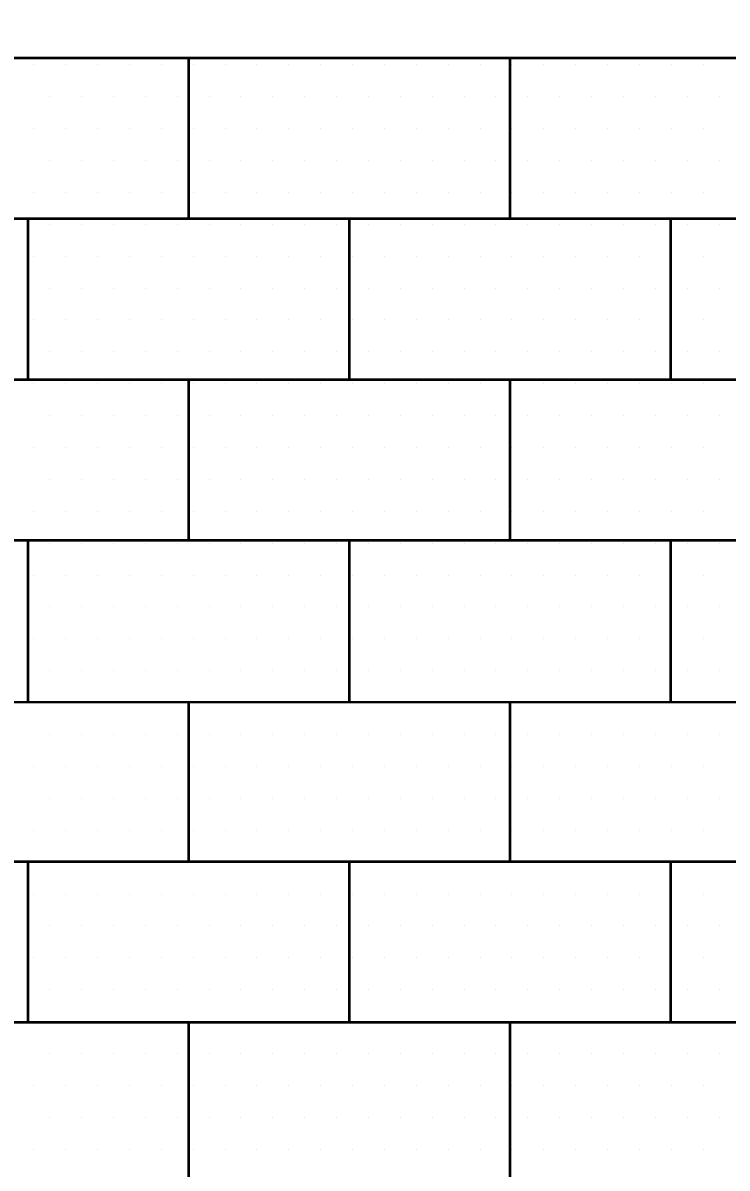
# Model space of a CAD drawing. Header units: metres. Extents: x 60.2 to 105.7, y 8.7 to 63.7.
# Drawn here: x 75.875 to 76.752, y 60.726 to 62.151 of the extents above; entities that cross this region are included whole.
import ezdxf

# ---------------------------------------------------------------- set-up
doc = ezdxf.new("R2010")
doc.units = ezdxf.units.M
doc.header["$LTSCALE"] = 5
doc.header["$MEASUREMENT"] = 0
doc.layers.get('0').update_dxf_attribs({"color": 30})
doc.layers.get('DEFPOINTS').update_dxf_attribs({"color": 210})
for name, color, linetype, lineweight in [('A-ANNO-DIMS', 3, 'Continuous', 9), ('A-ELEV-MBE1', 7, 'Continuous', 35), ('A-ELEV-PATT', 8, 'Continuous', 18), ('A-WALL-FULL-EXTR', 7, 'Continuous', 35)]:
    doc.layers.add(name, color=color, linetype=linetype, lineweight=lineweight)
doc.styles.add('E-ROMANS', font='romans.shx', dxfattribs={"width": 0.8})
doc.dimstyles.new('E-0100_ARW_18', dxfattribs={"dimscale": 0.001, "dimtxt": 180, "dimasz": 180, "dimexe": 90, "dimexo": 60, "dimgap": 90, "dimtad": 0, "dimzin": 0, "dimdsep": 46, "dimtxsty": 'E-ROMANS', "dimblk": 'OPEN90', "dimcen": 90, "dimclrd": 256, "dimclre": 256, "dimclrt": 256, "dimadec": 0, "dimazin": 0, "dimtfac": 1, "dimtmove": 1, "dimatfit": 3, "dimldrblk": 'OPEN90', "dimfxl": 1, "dimtfill": 1, "dimtolj": 1, "dimtzin": 0, "dimarcsym": 0})

# ---------------------------------------------------------------- blocks, each defined once
blk = doc.blocks.new('_Oblique')
at = {"color": 0, "linetype": 'ByBlock', "lineweight": -2}
blk.add_line((-0.5, -0.5), (0.5, 0.5), dxfattribs=at)
blk = doc.blocks.new('*D100')
at = {"layer": 'A-ANNO-DIMS', "lineweight": -2, "transparency": 16777216}
for p, q in [((75.0153, 62.1466), (75.0153, 63.084)), ((78.4811, 62.1466), (78.4811, 63.084))]:
    blk.add_line(p, q, dxfattribs=at)
at = {"layer": 'A-ANNO-DIMS', "transparency": 16777216}
for p, q in [((75.0153, 63.024), (76.5419, 63.024)), ((78.4811, 63.024), (76.9545, 63.024))]:
    blk.add_line(p, q, dxfattribs=at)
at = {"layer": 'DEFPOINTS', "color": 0, "transparency": 16777216}
for p in [(78.4811, 63.024), (75.0153, 62.1066), (78.4811, 62.1066)]:
    blk.add_point(p, dxfattribs=at)
at = {"layer": 'A-ANNO-DIMS', "transparency": 16777216, "xscale": 0.12, "yscale": 0.12, "zscale": 0.12, "rotation": 180}
blk.add_blockref('_Oblique', (75.0153, 63.024), dxfattribs=at)
at = {"layer": 'A-ANNO-DIMS', "transparency": 16777216, "xscale": 0.12, "yscale": 0.12, "zscale": 0.12}
blk.add_blockref('_Oblique', (78.4811, 63.024), dxfattribs=at)
at = {"layer": 'A-ANNO-DIMS', "transparency": 16777216, "insert": (76.7482, 63.024), "char_height": 0.12, "attachment_point": 5, "style": 'E-ROMANS', "bg_fill": 3, "box_fill_scale": 1.25, "bg_fill_color": 256, "bg_fill_true_color": 13158600, "bg_fill_transparency": 0}
blk.add_mtext('\\A1;3.47', dxfattribs=at)
blk = doc.blocks.new('_Open90')
at = {"color": 0, "linetype": 'ByBlock', "lineweight": -2}
for p, q in [((-0.5, 0.5), (0, 0)), ((0, 0), (-1, 0)), ((0, 0), (-0.5, -0.5))]:
    blk.add_line(p, q, dxfattribs=at)

msp = doc.modelspace()

# ---------------------------------------------------------------- linework, layer by layer
at = {"layer": 'A-ELEV-MBE1'}
for p, q in [((82.6811, 62.1066), (75.0153, 62.1066)), ((76.0811, 62.1066), (76.0811, 61.9066)), ((76.4811, 62.1066), (76.4811, 61.9066)), ((77.8811, 61.9066), (75.0141, 61.9066)), ((75.8811, 61.9066), (75.8811, 61.7066)), ((76.2811, 61.9066), (76.2811, 61.7066)), ((76.6811, 61.9066), (76.6811, 61.7066)), ((77.8811, 61.7066), (75.0141, 61.7066)), ((76.0811, 61.7066), (76.0811, 61.5066)), ((76.4811, 61.7066), (76.4811, 61.5066)), ((77.8811, 61.5066), (75.0141, 61.5066)), ((75.8811, 61.5066), (75.8811, 61.3066)), ((76.2811, 61.5066), (76.2811, 61.3066)), ((76.6811, 61.5066), (76.6811, 61.3066)), ((76.0811, 61.3066), (76.0811, 61.1066)), ((76.4811, 61.3066), (76.4811, 61.1066)), ((77.8811, 61.1066), (75.0141, 61.1066)), ((75.8811, 61.1066), (75.8811, 60.9066)), ((76.2811, 61.1066), (76.2811, 60.9066)), ((76.6811, 61.1066), (76.6811, 60.9066)), ((77.8811, 60.9066), (75.0153, 60.9066)), ((76.0811, 60.9066), (76.0811, 60.7066)), ((76.4811, 60.9066), (76.4811, 60.7066))]:
    msp.add_line(p, q, dxfattribs=at)
at = {"layer": 'A-ELEV-PATT', "linetype": 'Continuous'}
for p, q in [((75.8885, 62.0985), (75.8885, 62.0985)), ((75.9282, 62.0985), (75.9282, 62.0985)), ((75.9678, 62.0985), (75.9678, 62.0985)), ((76.0075, 62.0985), (76.0075, 62.0985)), ((76.0472, 62.0985), (76.0472, 62.0985)), ((76.0869, 62.0985), (76.0869, 62.0985)), ((76.1266, 62.0985), (76.1266, 62.0985)), ((76.1663, 62.0985), (76.1663, 62.0985)), ((76.206, 62.0985), (76.206, 62.0985)), ((76.2457, 62.0985), (76.2457, 62.0985)), ((76.2853, 62.0985), (76.2853, 62.0985)), ((76.325, 62.0985), (76.325, 62.0985)), ((76.3647, 62.0985), (76.3647, 62.0985)), ((76.4044, 62.0985), (76.4044, 62.0985)), ((76.4441, 62.0985), (76.4441, 62.0985)), ((76.4838, 62.0985), (76.4838, 62.0985)), ((76.5235, 62.0985), (76.5235, 62.0985)), ((76.5632, 62.0985), (76.5632, 62.0985)), ((76.6028, 62.0985), (76.6028, 62.0985)), ((76.6425, 62.0985), (76.6425, 62.0985)), ((76.6822, 62.0985), (76.6822, 62.0985)), ((76.7219, 62.0985), (76.7219, 62.0985)), ((75.9083, 62.0588), (75.9083, 62.0588)), ((75.948, 62.0588), (75.948, 62.0588)), ((75.9877, 62.0588), (75.9877, 62.0588)), ((76.0274, 62.0588), (76.0274, 62.0588)), ((76.0671, 62.0588), (76.0671, 62.0588)), ((76.1068, 62.0588), (76.1068, 62.0588)), ((76.1464, 62.0588), (76.1464, 62.0588)), ((76.1861, 62.0588), (76.1861, 62.0588)), ((76.2258, 62.0588), (76.2258, 62.0588)), ((76.2655, 62.0588), (76.2655, 62.0588)), ((76.3052, 62.0588), (76.3052, 62.0588)), ((76.3449, 62.0588), (76.3449, 62.0588)), ((76.3846, 62.0588), (76.3846, 62.0588)), ((76.4243, 62.0588), (76.4243, 62.0588)), ((76.4639, 62.0588), (76.4639, 62.0588)), ((76.5036, 62.0588), (76.5036, 62.0588)), ((76.5433, 62.0588), (76.5433, 62.0588)), ((76.583, 62.0588), (76.583, 62.0588)), ((76.6227, 62.0588), (76.6227, 62.0588)), ((76.6624, 62.0588), (76.6624, 62.0588)), ((76.7021, 62.0588), (76.7021, 62.0588)), ((76.7418, 62.0588), (76.7418, 62.0588)), ((75.8885, 62.0191), (75.8885, 62.0191)), ((75.9282, 62.0191), (75.9282, 62.0191)), ((75.9678, 62.0191), (75.9678, 62.0191)), ((76.0075, 62.0191), (76.0075, 62.0191)), ((76.0472, 62.0191), (76.0472, 62.0191)), ((76.0869, 62.0191), (76.0869, 62.0191)), ((76.1266, 62.0191), (76.1266, 62.0191)), ((76.1663, 62.0191), (76.1663, 62.0191)), ((76.206, 62.0191), (76.206, 62.0191)), ((76.2457, 62.0191), (76.2457, 62.0191)), ((76.2853, 62.0191), (76.2853, 62.0191)), ((76.325, 62.0191), (76.325, 62.0191)), ((76.3647, 62.0191), (76.3647, 62.0191)), ((76.4044, 62.0191), (76.4044, 62.0191)), ((76.4441, 62.0191), (76.4441, 62.0191)), ((76.4838, 62.0191), (76.4838, 62.0191)), ((76.5235, 62.0191), (76.5235, 62.0191)), ((76.5632, 62.0191), (76.5632, 62.0191)), ((76.6028, 62.0191), (76.6028, 62.0191)), ((76.6425, 62.0191), (76.6425, 62.0191)), ((76.6822, 62.0191), (76.6822, 62.0191)), ((76.7219, 62.0191), (76.7219, 62.0191)), ((75.9083, 61.9794), (75.9083, 61.9794)), ((75.948, 61.9794), (75.948, 61.9794)), ((75.9877, 61.9794), (75.9877, 61.9794)), ((76.0274, 61.9794), (76.0274, 61.9794)), ((76.0671, 61.9794), (76.0671, 61.9794)), ((76.1068, 61.9794), (76.1068, 61.9794)), ((76.1464, 61.9794), (76.1464, 61.9794)), ((76.1861, 61.9794), (76.1861, 61.9794)), ((76.2258, 61.9794), (76.2258, 61.9794)), ((76.2655, 61.9794), (76.2655, 61.9794)), ((76.3052, 61.9794), (76.3052, 61.9794)), ((76.3449, 61.9794), (76.3449, 61.9794)), ((76.3846, 61.9794), (76.3846, 61.9794)), ((76.4243, 61.9794), (76.4243, 61.9794)), ((76.4639, 61.9794), (76.4639, 61.9794)), ((76.5036, 61.9794), (76.5036, 61.9794)), ((76.5433, 61.9794), (76.5433, 61.9794)), ((76.583, 61.9794), (76.583, 61.9794)), ((76.6227, 61.9794), (76.6227, 61.9794)), ((76.6624, 61.9794), (76.6624, 61.9794)), ((76.7021, 61.9794), (76.7021, 61.9794)), ((76.7418, 61.9794), (76.7418, 61.9794)), ((75.8885, 61.9397), (75.8885, 61.9397)), ((75.9282, 61.9397), (75.9282, 61.9397)), ((75.9678, 61.9397), (75.9678, 61.9397)), ((76.0075, 61.9397), (76.0075, 61.9397)), ((76.0472, 61.9397), (76.0472, 61.9397)), ((76.0869, 61.9397), (76.0869, 61.9397)), ((76.1266, 61.9397), (76.1266, 61.9397)), ((76.1663, 61.9397), (76.1663, 61.9397)), ((76.206, 61.9397), (76.206, 61.9397)), ((76.2457, 61.9397), (76.2457, 61.9397)), ((76.2853, 61.9397), (76.2853, 61.9397)), ((76.325, 61.9397), (76.325, 61.9397)), ((76.3647, 61.9397), (76.3647, 61.9397)), ((76.4044, 61.9397), (76.4044, 61.9397)), ((76.4441, 61.9397), (76.4441, 61.9397)), ((76.4838, 61.9397), (76.4838, 61.9397)), ((76.5235, 61.9397), (76.5235, 61.9397)), ((76.5632, 61.9397), (76.5632, 61.9397)), ((76.6028, 61.9397), (76.6028, 61.9397)), ((76.6425, 61.9397), (76.6425, 61.9397)), ((76.6822, 61.9397), (76.6822, 61.9397)), ((76.7219, 61.9397), (76.7219, 61.9397)), ((75.9083, 61.9), (75.9083, 61.9)), ((75.948, 61.9), (75.948, 61.9)), ((75.9877, 61.9), (75.9877, 61.9)), ((76.0274, 61.9), (76.0274, 61.9)), ((76.0671, 61.9), (76.0671, 61.9)), ((76.1068, 61.9), (76.1068, 61.9)), ((76.1464, 61.9), (76.1464, 61.9)), ((76.1861, 61.9), (76.1861, 61.9)), ((76.2258, 61.9), (76.2258, 61.9)), ((76.2655, 61.9), (76.2655, 61.9)), ((76.3052, 61.9), (76.3052, 61.9)), ((76.3449, 61.9), (76.3449, 61.9)), ((76.3846, 61.9), (76.3846, 61.9)), ((76.4243, 61.9), (76.4243, 61.9)), ((76.4639, 61.9), (76.4639, 61.9)), ((76.5036, 61.9), (76.5036, 61.9)), ((76.5433, 61.9), (76.5433, 61.9)), ((76.583, 61.9), (76.583, 61.9)), ((76.6227, 61.9), (76.6227, 61.9)), ((76.6624, 61.9), (76.6624, 61.9)), ((76.7021, 61.9), (76.7021, 61.9)), ((76.7418, 61.9), (76.7418, 61.9)), ((75.8885, 61.8604), (75.8885, 61.8604)), ((75.9282, 61.8604), (75.9282, 61.8604)), ((75.9678, 61.8604), (75.9678, 61.8604)), ((76.0075, 61.8604), (76.0075, 61.8604)), ((76.0472, 61.8604), (76.0472, 61.8604)), ((76.0869, 61.8604), (76.0869, 61.8604)), ((76.1266, 61.8604), (76.1266, 61.8604)), ((76.1663, 61.8604), (76.1663, 61.8604)), ((76.206, 61.8604), (76.206, 61.8604)), ((76.2457, 61.8604), (76.2457, 61.8604)), ((76.2853, 61.8604), (76.2853, 61.8604)), ((76.325, 61.8604), (76.325, 61.8604)), ((76.3647, 61.8604), (76.3647, 61.8604)), ((76.4044, 61.8604), (76.4044, 61.8604)), ((76.4441, 61.8604), (76.4441, 61.8604)), ((76.4838, 61.8604), (76.4838, 61.8604)), ((76.5235, 61.8604), (76.5235, 61.8604)), ((76.5632, 61.8604), (76.5632, 61.8604)), ((76.6028, 61.8604), (76.6028, 61.8604)), ((76.6425, 61.8604), (76.6425, 61.8604)), ((76.6822, 61.8604), (76.6822, 61.8604)), ((76.7219, 61.8604), (76.7219, 61.8604)), ((75.9083, 61.8207), (75.9083, 61.8207)), ((75.948, 61.8207), (75.948, 61.8207)), ((75.9877, 61.8207), (75.9877, 61.8207)), ((76.0274, 61.8207), (76.0274, 61.8207)), ((76.0671, 61.8207), (76.0671, 61.8207)), ((76.1068, 61.8207), (76.1068, 61.8207)), ((76.1464, 61.8207), (76.1464, 61.8207)), ((76.1861, 61.8207), (76.1861, 61.8207)), ((76.2258, 61.8207), (76.2258, 61.8207)), ((76.2655, 61.8207), (76.2655, 61.8207)), ((76.3052, 61.8207), (76.3052, 61.8207)), ((76.3449, 61.8207), (76.3449, 61.8207)), ((76.3846, 61.8207), (76.3846, 61.8207)), ((76.4243, 61.8207), (76.4243, 61.8207)), ((76.4639, 61.8207), (76.4639, 61.8207)), ((76.5036, 61.8207), (76.5036, 61.8207)), ((76.5433, 61.8207), (76.5433, 61.8207)), ((76.583, 61.8207), (76.583, 61.8207)), ((76.6227, 61.8207), (76.6227, 61.8207)), ((76.6624, 61.8207), (76.6624, 61.8207)), ((76.7021, 61.8207), (76.7021, 61.8207)), ((76.7418, 61.8207), (76.7418, 61.8207)), ((75.8885, 61.781), (75.8885, 61.781)), ((75.9282, 61.781), (75.9282, 61.781)), ((75.9678, 61.781), (75.9678, 61.781)), ((76.0075, 61.781), (76.0075, 61.781)), ((76.0472, 61.781), (76.0472, 61.781)), ((76.0869, 61.781), (76.0869, 61.781)), ((76.1266, 61.781), (76.1266, 61.781)), ((76.1663, 61.781), (76.1663, 61.781)), ((76.206, 61.781), (76.206, 61.781)), ((76.2457, 61.781), (76.2457, 61.781)), ((76.2853, 61.781), (76.2853, 61.781)), ((76.325, 61.781), (76.325, 61.781)), ((76.3647, 61.781), (76.3647, 61.781)), ((76.4044, 61.781), (76.4044, 61.781)), ((76.4441, 61.781), (76.4441, 61.781)), ((76.4838, 61.781), (76.4838, 61.781)), ((76.5235, 61.781), (76.5235, 61.781)), ((76.5632, 61.781), (76.5632, 61.781)), ((76.6028, 61.781), (76.6028, 61.781)), ((76.6425, 61.781), (76.6425, 61.781)), ((76.6822, 61.781), (76.6822, 61.781)), ((76.7219, 61.781), (76.7219, 61.781)), ((75.9083, 61.7413), (75.9083, 61.7413)), ((75.948, 61.7413), (75.948, 61.7413)), ((75.9877, 61.7413), (75.9877, 61.7413)), ((76.0274, 61.7413), (76.0274, 61.7413)), ((76.0671, 61.7413), (76.0671, 61.7413)), ((76.1068, 61.7413), (76.1068, 61.7413)), ((76.1464, 61.7413), (76.1464, 61.7413)), ((76.1861, 61.7413), (76.1861, 61.7413)), ((76.2258, 61.7413), (76.2258, 61.7413)), ((76.2655, 61.7413), (76.2655, 61.7413)), ((76.3052, 61.7413), (76.3052, 61.7413)), ((76.3449, 61.7413), (76.3449, 61.7413)), ((76.3846, 61.7413), (76.3846, 61.7413)), ((76.4243, 61.7413), (76.4243, 61.7413)), ((76.4639, 61.7413), (76.4639, 61.7413)), ((76.5036, 61.7413), (76.5036, 61.7413)), ((76.5433, 61.7413), (76.5433, 61.7413)), ((76.583, 61.7413), (76.583, 61.7413)), ((76.6227, 61.7413), (76.6227, 61.7413)), ((76.6624, 61.7413), (76.6624, 61.7413)), ((76.7021, 61.7413), (76.7021, 61.7413)), ((76.7418, 61.7413), (76.7418, 61.7413)), ((75.8885, 61.7016), (75.8885, 61.7016)), ((75.9282, 61.7016), (75.9282, 61.7016)), ((75.9678, 61.7016), (75.9678, 61.7016)), ((76.0075, 61.7016), (76.0075, 61.7016)), ((76.0472, 61.7016), (76.0472, 61.7016)), ((76.0869, 61.7016), (76.0869, 61.7016)), ((76.1266, 61.7016), (76.1266, 61.7016)), ((76.1663, 61.7016), (76.1663, 61.7016)), ((76.206, 61.7016), (76.206, 61.7016)), ((76.2457, 61.7016), (76.2457, 61.7016)), ((76.2853, 61.7016), (76.2853, 61.7016)), ((76.325, 61.7016), (76.325, 61.7016)), ((76.3647, 61.7016), (76.3647, 61.7016)), ((76.4044, 61.7016), (76.4044, 61.7016)), ((76.4441, 61.7016), (76.4441, 61.7016)), ((76.4838, 61.7016), (76.4838, 61.7016)), ((76.5235, 61.7016), (76.5235, 61.7016)), ((76.5632, 61.7016), (76.5632, 61.7016)), ((76.6028, 61.7016), (76.6028, 61.7016)), ((76.6425, 61.7016), (76.6425, 61.7016)), ((76.6822, 61.7016), (76.6822, 61.7016)), ((76.7219, 61.7016), (76.7219, 61.7016)), ((75.9083, 61.6619), (75.9083, 61.6619)), ((75.948, 61.6619), (75.948, 61.6619)), ((75.9877, 61.6619), (75.9877, 61.6619)), ((76.0274, 61.6619), (76.0274, 61.6619)), ((76.0671, 61.6619), (76.0671, 61.6619)), ((76.1068, 61.6619), (76.1068, 61.6619)), ((76.1464, 61.6619), (76.1464, 61.6619)), ((76.1861, 61.6619), (76.1861, 61.6619)), ((76.2258, 61.6619), (76.2258, 61.6619)), ((76.2655, 61.6619), (76.2655, 61.6619)), ((76.3052, 61.6619), (76.3052, 61.6619)), ((76.3449, 61.6619), (76.3449, 61.6619)), ((76.3846, 61.6619), (76.3846, 61.6619)), ((76.4243, 61.6619), (76.4243, 61.6619)), ((76.4639, 61.6619), (76.4639, 61.6619)), ((76.5036, 61.6619), (76.5036, 61.6619)), ((76.5433, 61.6619), (76.5433, 61.6619)), ((76.583, 61.6619), (76.583, 61.6619)), ((76.6227, 61.6619), (76.6227, 61.6619)), ((76.6624, 61.6619), (76.6624, 61.6619)), ((76.7021, 61.6619), (76.7021, 61.6619)), ((76.7418, 61.6619), (76.7418, 61.6619)), ((75.8885, 61.6222), (75.8885, 61.6222)), ((75.9282, 61.6222), (75.9282, 61.6222)), ((75.9678, 61.6222), (75.9678, 61.6222)), ((76.0075, 61.6222), (76.0075, 61.6222)), ((76.0472, 61.6222), (76.0472, 61.6222)), ((76.0869, 61.6222), (76.0869, 61.6222)), ((76.1266, 61.6222), (76.1266, 61.6222)), ((76.1663, 61.6222), (76.1663, 61.6222)), ((76.206, 61.6222), (76.206, 61.6222)), ((76.2457, 61.6222), (76.2457, 61.6222)), ((76.2853, 61.6222), (76.2853, 61.6222)), ((76.325, 61.6222), (76.325, 61.6222)), ((76.3647, 61.6222), (76.3647, 61.6222)), ((76.4044, 61.6222), (76.4044, 61.6222)), ((76.4441, 61.6222), (76.4441, 61.6222)), ((76.4838, 61.6222), (76.4838, 61.6222)), ((76.5235, 61.6222), (76.5235, 61.6222)), ((76.5632, 61.6222), (76.5632, 61.6222)), ((76.6028, 61.6222), (76.6028, 61.6222)), ((76.6425, 61.6222), (76.6425, 61.6222)), ((76.6822, 61.6222), (76.6822, 61.6222)), ((76.7219, 61.6222), (76.7219, 61.6222)), ((75.9083, 61.5825), (75.9083, 61.5825)), ((75.948, 61.5825), (75.948, 61.5825)), ((75.9877, 61.5825), (75.9877, 61.5825)), ((76.0274, 61.5825), (76.0274, 61.5825)), ((76.0671, 61.5825), (76.0671, 61.5825)), ((76.1068, 61.5825), (76.1068, 61.5825)), ((76.1464, 61.5825), (76.1464, 61.5825)), ((76.1861, 61.5825), (76.1861, 61.5825)), ((76.2258, 61.5825), (76.2258, 61.5825)), ((76.2655, 61.5825), (76.2655, 61.5825)), ((76.3052, 61.5825), (76.3052, 61.5825)), ((76.3449, 61.5825), (76.3449, 61.5825)), ((76.3846, 61.5825), (76.3846, 61.5825)), ((76.4243, 61.5825), (76.4243, 61.5825)), ((76.4639, 61.5825), (76.4639, 61.5825)), ((76.5036, 61.5825), (76.5036, 61.5825)), ((76.5433, 61.5825), (76.5433, 61.5825)), ((76.583, 61.5825), (76.583, 61.5825)), ((76.6227, 61.5825), (76.6227, 61.5825)), ((76.6624, 61.5825), (76.6624, 61.5825)), ((76.7021, 61.5825), (76.7021, 61.5825)), ((76.7418, 61.5825), (76.7418, 61.5825)), ((75.8885, 61.5429), (75.8885, 61.5429)), ((75.9282, 61.5429), (75.9282, 61.5429)), ((75.9678, 61.5429), (75.9678, 61.5429)), ((76.0075, 61.5429), (76.0075, 61.5429)), ((76.0472, 61.5429), (76.0472, 61.5429)), ((76.0869, 61.5429), (76.0869, 61.5429)), ((76.1266, 61.5429), (76.1266, 61.5429)), ((76.1663, 61.5429), (76.1663, 61.5429)), ((76.206, 61.5429), (76.206, 61.5429)), ((76.2457, 61.5429), (76.2457, 61.5429)), ((76.2853, 61.5429), (76.2853, 61.5429)), ((76.325, 61.5429), (76.325, 61.5429)), ((76.3647, 61.5429), (76.3647, 61.5429)), ((76.4044, 61.5429), (76.4044, 61.5429)), ((76.4441, 61.5429), (76.4441, 61.5429)), ((76.4838, 61.5429), (76.4838, 61.5429)), ((76.5235, 61.5429), (76.5235, 61.5429)), ((76.5632, 61.5429), (76.5632, 61.5429)), ((76.6028, 61.5429), (76.6028, 61.5429)), ((76.6425, 61.5429), (76.6425, 61.5429)), ((76.6822, 61.5429), (76.6822, 61.5429)), ((76.7219, 61.5429), (76.7219, 61.5429)), ((75.9083, 61.5032), (75.9083, 61.5032)), ((75.948, 61.5032), (75.948, 61.5032)), ((75.9877, 61.5032), (75.9877, 61.5032)), ((76.0274, 61.5032), (76.0274, 61.5032)), ((76.0671, 61.5032), (76.0671, 61.5032)), ((76.1068, 61.5032), (76.1068, 61.5032)), ((76.1464, 61.5032), (76.1464, 61.5032)), ((76.1861, 61.5032), (76.1861, 61.5032)), ((76.2258, 61.5032), (76.2258, 61.5032)), ((76.2655, 61.5032), (76.2655, 61.5032)), ((76.3052, 61.5032), (76.3052, 61.5032)), ((76.3449, 61.5032), (76.3449, 61.5032)), ((76.3846, 61.5032), (76.3846, 61.5032)), ((76.4243, 61.5032), (76.4243, 61.5032)), ((76.4639, 61.5032), (76.4639, 61.5032)), ((76.5036, 61.5032), (76.5036, 61.5032)), ((76.5433, 61.5032), (76.5433, 61.5032)), ((76.583, 61.5032), (76.583, 61.5032)), ((76.6227, 61.5032), (76.6227, 61.5032)), ((76.6624, 61.5032), (76.6624, 61.5032)), ((76.7021, 61.5032), (76.7021, 61.5032)), ((76.7418, 61.5032), (76.7418, 61.5032)), ((75.8885, 61.4635), (75.8885, 61.4635)), ((75.9282, 61.4635), (75.9282, 61.4635)), ((75.9678, 61.4635), (75.9678, 61.4635)), ((76.0075, 61.4635), (76.0075, 61.4635)), ((76.0472, 61.4635), (76.0472, 61.4635)), ((76.0869, 61.4635), (76.0869, 61.4635)), ((76.1266, 61.4635), (76.1266, 61.4635)), ((76.1663, 61.4635), (76.1663, 61.4635)), ((76.206, 61.4635), (76.206, 61.4635)), ((76.2457, 61.4635), (76.2457, 61.4635)), ((76.2853, 61.4635), (76.2853, 61.4635)), ((76.325, 61.4635), (76.325, 61.4635)), ((76.3647, 61.4635), (76.3647, 61.4635)), ((76.4044, 61.4635), (76.4044, 61.4635)), ((76.4441, 61.4635), (76.4441, 61.4635)), ((76.4838, 61.4635), (76.4838, 61.4635)), ((76.5235, 61.4635), (76.5235, 61.4635)), ((76.5632, 61.4635), (76.5632, 61.4635)), ((76.6028, 61.4635), (76.6028, 61.4635)), ((76.6425, 61.4635), (76.6425, 61.4635)), ((76.6822, 61.4635), (76.6822, 61.4635)), ((76.7219, 61.4635), (76.7219, 61.4635)), ((75.9083, 61.4238), (75.9083, 61.4238)), ((75.948, 61.4238), (75.948, 61.4238)), ((75.9877, 61.4238), (75.9877, 61.4238)), ((76.0274, 61.4238), (76.0274, 61.4238)), ((76.0671, 61.4238), (76.0671, 61.4238)), ((76.1068, 61.4238), (76.1068, 61.4238)), ((76.1464, 61.4238), (76.1464, 61.4238)), ((76.1861, 61.4238), (76.1861, 61.4238)), ((76.2258, 61.4238), (76.2258, 61.4238)), ((76.2655, 61.4238), (76.2655, 61.4238)), ((76.3052, 61.4238), (76.3052, 61.4238)), ((76.3449, 61.4238), (76.3449, 61.4238)), ((76.3846, 61.4238), (76.3846, 61.4238)), ((76.4243, 61.4238), (76.4243, 61.4238)), ((76.4639, 61.4238), (76.4639, 61.4238)), ((76.5036, 61.4238), (76.5036, 61.4238)), ((76.5433, 61.4238), (76.5433, 61.4238)), ((76.583, 61.4238), (76.583, 61.4238)), ((76.6227, 61.4238), (76.6227, 61.4238)), ((76.6624, 61.4238), (76.6624, 61.4238)), ((76.7021, 61.4238), (76.7021, 61.4238)), ((76.7418, 61.4238), (76.7418, 61.4238)), ((75.8885, 61.3841), (75.8885, 61.3841)), ((75.9282, 61.3841), (75.9282, 61.3841)), ((75.9678, 61.3841), (75.9678, 61.3841)), ((76.0075, 61.3841), (76.0075, 61.3841)), ((76.0472, 61.3841), (76.0472, 61.3841)), ((76.0869, 61.3841), (76.0869, 61.3841)), ((76.1266, 61.3841), (76.1266, 61.3841)), ((76.1663, 61.3841), (76.1663, 61.3841)), ((76.206, 61.3841), (76.206, 61.3841)), ((76.2457, 61.3841), (76.2457, 61.3841)), ((76.2853, 61.3841), (76.2853, 61.3841)), ((76.325, 61.3841), (76.325, 61.3841)), ((76.3647, 61.3841), (76.3647, 61.3841)), ((76.4044, 61.3841), (76.4044, 61.3841)), ((76.4441, 61.3841), (76.4441, 61.3841)), ((76.4838, 61.3841), (76.4838, 61.3841)), ((76.5235, 61.3841), (76.5235, 61.3841)), ((76.5632, 61.3841), (76.5632, 61.3841)), ((76.6028, 61.3841), (76.6028, 61.3841)), ((76.6425, 61.3841), (76.6425, 61.3841)), ((76.6822, 61.3841), (76.6822, 61.3841)), ((76.7219, 61.3841), (76.7219, 61.3841)), ((75.9083, 61.3444), (75.9083, 61.3444)), ((75.948, 61.3444), (75.948, 61.3444)), ((75.9877, 61.3444), (75.9877, 61.3444)), ((76.0274, 61.3444), (76.0274, 61.3444)), ((76.0671, 61.3444), (76.0671, 61.3444)), ((76.1068, 61.3444), (76.1068, 61.3444)), ((76.1464, 61.3444), (76.1464, 61.3444)), ((76.1861, 61.3444), (76.1861, 61.3444)), ((76.2258, 61.3444), (76.2258, 61.3444)), ((76.2655, 61.3444), (76.2655, 61.3444)), ((76.3052, 61.3444), (76.3052, 61.3444)), ((76.3449, 61.3444), (76.3449, 61.3444)), ((76.3846, 61.3444), (76.3846, 61.3444)), ((76.4243, 61.3444), (76.4243, 61.3444)), ((76.4639, 61.3444), (76.4639, 61.3444)), ((76.5036, 61.3444), (76.5036, 61.3444)), ((76.5433, 61.3444), (76.5433, 61.3444)), ((76.583, 61.3444), (76.583, 61.3444)), ((76.6227, 61.3444), (76.6227, 61.3444)), ((76.6624, 61.3444), (76.6624, 61.3444)), ((76.7021, 61.3444), (76.7021, 61.3444)), ((76.7418, 61.3444), (76.7418, 61.3444)), ((75.8885, 61.3047), (75.8885, 61.3047)), ((75.9282, 61.3047), (75.9282, 61.3047)), ((75.9678, 61.3047), (75.9678, 61.3047)), ((76.0075, 61.3047), (76.0075, 61.3047)), ((76.0472, 61.3047), (76.0472, 61.3047)), ((76.0869, 61.3047), (76.0869, 61.3047)), ((76.1266, 61.3047), (76.1266, 61.3047)), ((76.1663, 61.3047), (76.1663, 61.3047)), ((76.206, 61.3047), (76.206, 61.3047)), ((76.2457, 61.3047), (76.2457, 61.3047)), ((76.2853, 61.3047), (76.2853, 61.3047)), ((76.325, 61.3047), (76.325, 61.3047)), ((76.3647, 61.3047), (76.3647, 61.3047)), ((76.4044, 61.3047), (76.4044, 61.3047)), ((76.4441, 61.3047), (76.4441, 61.3047)), ((76.4838, 61.3047), (76.4838, 61.3047)), ((76.5235, 61.3047), (76.5235, 61.3047)), ((76.5632, 61.3047), (76.5632, 61.3047)), ((76.6028, 61.3047), (76.6028, 61.3047)), ((76.6425, 61.3047), (76.6425, 61.3047)), ((76.6822, 61.3047), (76.6822, 61.3047)), ((76.7219, 61.3047), (76.7219, 61.3047)), ((75.9083, 61.265), (75.9083, 61.265)), ((75.948, 61.265), (75.948, 61.265)), ((75.9877, 61.265), (75.9877, 61.265)), ((76.0274, 61.265), (76.0274, 61.265)), ((76.0671, 61.265), (76.0671, 61.265)), ((76.1068, 61.265), (76.1068, 61.265)), ((76.1464, 61.265), (76.1464, 61.265)), ((76.1861, 61.265), (76.1861, 61.265)), ((76.2258, 61.265), (76.2258, 61.265)), ((76.2655, 61.265), (76.2655, 61.265)), ((76.3052, 61.265), (76.3052, 61.265)), ((76.3449, 61.265), (76.3449, 61.265)), ((76.3846, 61.265), (76.3846, 61.265)), ((76.4243, 61.265), (76.4243, 61.265)), ((76.4639, 61.265), (76.4639, 61.265)), ((76.5036, 61.265), (76.5036, 61.265)), ((76.5433, 61.265), (76.5433, 61.265)), ((76.583, 61.265), (76.583, 61.265)), ((76.6227, 61.265), (76.6227, 61.265)), ((76.6624, 61.265), (76.6624, 61.265)), ((76.7021, 61.265), (76.7021, 61.265)), ((76.7418, 61.265), (76.7418, 61.265)), ((75.8885, 61.2254), (75.8885, 61.2254)), ((75.9282, 61.2254), (75.9282, 61.2254)), ((75.9678, 61.2254), (75.9678, 61.2254)), ((76.0075, 61.2254), (76.0075, 61.2254)), ((76.0472, 61.2254), (76.0472, 61.2254)), ((76.0869, 61.2254), (76.0869, 61.2254)), ((76.1266, 61.2254), (76.1266, 61.2254)), ((76.1663, 61.2254), (76.1663, 61.2254)), ((76.206, 61.2254), (76.206, 61.2254)), ((76.2457, 61.2254), (76.2457, 61.2254)), ((76.2853, 61.2254), (76.2853, 61.2254)), ((76.325, 61.2254), (76.325, 61.2254)), ((76.3647, 61.2254), (76.3647, 61.2254)), ((76.4044, 61.2254), (76.4044, 61.2254)), ((76.4441, 61.2254), (76.4441, 61.2254)), ((76.4838, 61.2254), (76.4838, 61.2254)), ((76.5235, 61.2254), (76.5235, 61.2254)), ((76.5632, 61.2254), (76.5632, 61.2254)), ((76.6028, 61.2254), (76.6028, 61.2254)), ((76.6425, 61.2254), (76.6425, 61.2254)), ((76.6822, 61.2254), (76.6822, 61.2254)), ((76.7219, 61.2254), (76.7219, 61.2254)), ((75.9083, 61.1857), (75.9083, 61.1857)), ((75.948, 61.1857), (75.948, 61.1857)), ((75.9877, 61.1857), (75.9877, 61.1857)), ((76.0274, 61.1857), (76.0274, 61.1857)), ((76.0671, 61.1857), (76.0671, 61.1857)), ((76.1068, 61.1857), (76.1068, 61.1857)), ((76.1464, 61.1857), (76.1464, 61.1857)), ((76.1861, 61.1857), (76.1861, 61.1857)), ((76.2258, 61.1857), (76.2258, 61.1857)), ((76.2655, 61.1857), (76.2655, 61.1857)), ((76.3052, 61.1857), (76.3052, 61.1857)), ((76.3449, 61.1857), (76.3449, 61.1857)), ((76.3846, 61.1857), (76.3846, 61.1857)), ((76.4243, 61.1857), (76.4243, 61.1857)), ((76.4639, 61.1857), (76.4639, 61.1857)), ((76.5036, 61.1857), (76.5036, 61.1857)), ((76.5433, 61.1857), (76.5433, 61.1857)), ((76.583, 61.1857), (76.583, 61.1857)), ((76.6227, 61.1857), (76.6227, 61.1857)), ((76.6624, 61.1857), (76.6624, 61.1857)), ((76.7021, 61.1857), (76.7021, 61.1857)), ((76.7418, 61.1857), (76.7418, 61.1857)), ((75.8885, 61.146), (75.8885, 61.146)), ((75.9282, 61.146), (75.9282, 61.146)), ((75.9678, 61.146), (75.9678, 61.146)), ((76.0075, 61.146), (76.0075, 61.146)), ((76.0472, 61.146), (76.0472, 61.146)), ((76.0869, 61.146), (76.0869, 61.146)), ((76.1266, 61.146), (76.1266, 61.146)), ((76.1663, 61.146), (76.1663, 61.146)), ((76.206, 61.146), (76.206, 61.146)), ((76.2457, 61.146), (76.2457, 61.146)), ((76.2853, 61.146), (76.2853, 61.146)), ((76.325, 61.146), (76.325, 61.146)), ((76.3647, 61.146), (76.3647, 61.146)), ((76.4044, 61.146), (76.4044, 61.146)), ((76.4441, 61.146), (76.4441, 61.146)), ((76.4838, 61.146), (76.4838, 61.146)), ((76.5235, 61.146), (76.5235, 61.146)), ((76.5632, 61.146), (76.5632, 61.146)), ((76.6028, 61.146), (76.6028, 61.146)), ((76.6425, 61.146), (76.6425, 61.146)), ((76.6822, 61.146), (76.6822, 61.146)), ((76.7219, 61.146), (76.7219, 61.146)), ((75.9083, 61.1063), (75.9083, 61.1063)), ((75.948, 61.1063), (75.948, 61.1063)), ((75.9877, 61.1063), (75.9877, 61.1063)), ((76.0274, 61.1063), (76.0274, 61.1063)), ((76.0671, 61.1063), (76.0671, 61.1063)), ((76.1068, 61.1063), (76.1068, 61.1063)), ((76.1464, 61.1063), (76.1464, 61.1063)), ((76.1861, 61.1063), (76.1861, 61.1063)), ((76.2258, 61.1063), (76.2258, 61.1063)), ((76.2655, 61.1063), (76.2655, 61.1063)), ((76.3052, 61.1063), (76.3052, 61.1063)), ((76.3449, 61.1063), (76.3449, 61.1063)), ((76.3846, 61.1063), (76.3846, 61.1063)), ((76.4243, 61.1063), (76.4243, 61.1063)), ((76.4639, 61.1063), (76.4639, 61.1063)), ((76.5036, 61.1063), (76.5036, 61.1063)), ((76.5433, 61.1063), (76.5433, 61.1063)), ((76.583, 61.1063), (76.583, 61.1063)), ((76.6227, 61.1063), (76.6227, 61.1063)), ((76.6624, 61.1063), (76.6624, 61.1063)), ((76.7021, 61.1063), (76.7021, 61.1063)), ((76.7418, 61.1063), (76.7418, 61.1063)), ((75.8885, 61.0666), (75.8885, 61.0666)), ((75.9282, 61.0666), (75.9282, 61.0666)), ((75.9678, 61.0666), (75.9678, 61.0666)), ((76.0075, 61.0666), (76.0075, 61.0666)), ((76.0472, 61.0666), (76.0472, 61.0666)), ((76.0869, 61.0666), (76.0869, 61.0666)), ((76.1266, 61.0666), (76.1266, 61.0666)), ((76.1663, 61.0666), (76.1663, 61.0666)), ((76.206, 61.0666), (76.206, 61.0666)), ((76.2457, 61.0666), (76.2457, 61.0666)), ((76.2853, 61.0666), (76.2853, 61.0666)), ((76.325, 61.0666), (76.325, 61.0666)), ((76.3647, 61.0666), (76.3647, 61.0666)), ((76.4044, 61.0666), (76.4044, 61.0666)), ((76.4441, 61.0666), (76.4441, 61.0666)), ((76.4838, 61.0666), (76.4838, 61.0666)), ((76.5235, 61.0666), (76.5235, 61.0666)), ((76.5632, 61.0666), (76.5632, 61.0666)), ((76.6028, 61.0666), (76.6028, 61.0666)), ((76.6425, 61.0666), (76.6425, 61.0666)), ((76.6822, 61.0666), (76.6822, 61.0666)), ((76.7219, 61.0666), (76.7219, 61.0666)), ((75.9083, 61.0269), (75.9083, 61.0269)), ((75.948, 61.0269), (75.948, 61.0269)), ((75.9877, 61.0269), (75.9877, 61.0269)), ((76.0274, 61.0269), (76.0274, 61.0269)), ((76.0671, 61.0269), (76.0671, 61.0269)), ((76.1068, 61.0269), (76.1068, 61.0269)), ((76.1464, 61.0269), (76.1464, 61.0269)), ((76.1861, 61.0269), (76.1861, 61.0269)), ((76.2258, 61.0269), (76.2258, 61.0269)), ((76.2655, 61.0269), (76.2655, 61.0269)), ((76.3052, 61.0269), (76.3052, 61.0269)), ((76.3449, 61.0269), (76.3449, 61.0269)), ((76.3846, 61.0269), (76.3846, 61.0269)), ((76.4243, 61.0269), (76.4243, 61.0269)), ((76.4639, 61.0269), (76.4639, 61.0269)), ((76.5036, 61.0269), (76.5036, 61.0269)), ((76.5433, 61.0269), (76.5433, 61.0269)), ((76.583, 61.0269), (76.583, 61.0269)), ((76.6227, 61.0269), (76.6227, 61.0269)), ((76.6624, 61.0269), (76.6624, 61.0269)), ((76.7021, 61.0269), (76.7021, 61.0269)), ((76.7418, 61.0269), (76.7418, 61.0269)), ((75.8885, 60.9872), (75.8885, 60.9872)), ((75.9282, 60.9872), (75.9282, 60.9872)), ((75.9678, 60.9872), (75.9678, 60.9872)), ((76.0075, 60.9872), (76.0075, 60.9872)), ((76.0472, 60.9872), (76.0472, 60.9872)), ((76.0869, 60.9872), (76.0869, 60.9872)), ((76.1266, 60.9872), (76.1266, 60.9872)), ((76.1663, 60.9872), (76.1663, 60.9872)), ((76.206, 60.9872), (76.206, 60.9872)), ((76.2457, 60.9872), (76.2457, 60.9872)), ((76.2853, 60.9872), (76.2853, 60.9872)), ((76.325, 60.9872), (76.325, 60.9872)), ((76.3647, 60.9872), (76.3647, 60.9872)), ((76.4044, 60.9872), (76.4044, 60.9872)), ((76.4441, 60.9872), (76.4441, 60.9872)), ((76.4838, 60.9872), (76.4838, 60.9872)), ((76.5235, 60.9872), (76.5235, 60.9872)), ((76.5632, 60.9872), (76.5632, 60.9872)), ((76.6028, 60.9872), (76.6028, 60.9872)), ((76.6425, 60.9872), (76.6425, 60.9872)), ((76.6822, 60.9872), (76.6822, 60.9872)), ((76.7219, 60.9872), (76.7219, 60.9872)), ((75.9083, 60.9475), (75.9083, 60.9475)), ((75.948, 60.9475), (75.948, 60.9475)), ((75.9877, 60.9475), (75.9877, 60.9475)), ((76.0274, 60.9475), (76.0274, 60.9475)), ((76.0671, 60.9475), (76.0671, 60.9475)), ((76.1068, 60.9475), (76.1068, 60.9475)), ((76.1464, 60.9475), (76.1464, 60.9475)), ((76.1861, 60.9475), (76.1861, 60.9475)), ((76.2258, 60.9475), (76.2258, 60.9475)), ((76.2655, 60.9475), (76.2655, 60.9475)), ((76.3052, 60.9475), (76.3052, 60.9475)), ((76.3449, 60.9475), (76.3449, 60.9475)), ((76.3846, 60.9475), (76.3846, 60.9475)), ((76.4243, 60.9475), (76.4243, 60.9475)), ((76.4639, 60.9475), (76.4639, 60.9475)), ((76.5036, 60.9475), (76.5036, 60.9475)), ((76.5433, 60.9475), (76.5433, 60.9475)), ((76.583, 60.9475), (76.583, 60.9475)), ((76.6227, 60.9475), (76.6227, 60.9475)), ((76.6624, 60.9475), (76.6624, 60.9475)), ((76.7021, 60.9475), (76.7021, 60.9475)), ((76.7418, 60.9475), (76.7418, 60.9475)), ((75.8885, 60.9079), (75.8885, 60.9079)), ((75.9282, 60.9079), (75.9282, 60.9079)), ((75.9678, 60.9079), (75.9678, 60.9079)), ((76.0075, 60.9079), (76.0075, 60.9079)), ((76.0472, 60.9079), (76.0472, 60.9079)), ((76.0869, 60.9079), (76.0869, 60.9079)), ((76.1266, 60.9079), (76.1266, 60.9079)), ((76.1663, 60.9079), (76.1663, 60.9079)), ((76.206, 60.9079), (76.206, 60.9079)), ((76.2457, 60.9079), (76.2457, 60.9079)), ((76.2853, 60.9079), (76.2853, 60.9079)), ((76.325, 60.9079), (76.325, 60.9079)), ((76.3647, 60.9079), (76.3647, 60.9079)), ((76.4044, 60.9079), (76.4044, 60.9079)), ((76.4441, 60.9079), (76.4441, 60.9079)), ((76.4838, 60.9079), (76.4838, 60.9079)), ((76.5235, 60.9079), (76.5235, 60.9079)), ((76.5632, 60.9079), (76.5632, 60.9079)), ((76.6028, 60.9079), (76.6028, 60.9079)), ((76.6425, 60.9079), (76.6425, 60.9079)), ((76.6822, 60.9079), (76.6822, 60.9079)), ((76.7219, 60.9079), (76.7219, 60.9079)), ((75.9083, 60.8682), (75.9083, 60.8682)), ((75.948, 60.8682), (75.948, 60.8682)), ((75.9877, 60.8682), (75.9877, 60.8682)), ((76.0274, 60.8682), (76.0274, 60.8682)), ((76.0671, 60.8682), (76.0671, 60.8682)), ((76.1068, 60.8682), (76.1068, 60.8682)), ((76.1464, 60.8682), (76.1464, 60.8682)), ((76.1861, 60.8682), (76.1861, 60.8682)), ((76.2258, 60.8682), (76.2258, 60.8682)), ((76.2655, 60.8682), (76.2655, 60.8682)), ((76.3052, 60.8682), (76.3052, 60.8682)), ((76.3449, 60.8682), (76.3449, 60.8682)), ((76.3846, 60.8682), (76.3846, 60.8682)), ((76.4243, 60.8682), (76.4243, 60.8682)), ((76.4639, 60.8682), (76.4639, 60.8682)), ((76.5036, 60.8682), (76.5036, 60.8682)), ((76.5433, 60.8682), (76.5433, 60.8682)), ((76.583, 60.8682), (76.583, 60.8682)), ((76.6227, 60.8682), (76.6227, 60.8682)), ((76.6624, 60.8682), (76.6624, 60.8682)), ((76.7021, 60.8682), (76.7021, 60.8682)), ((76.7418, 60.8682), (76.7418, 60.8682)), ((75.8885, 60.8285), (75.8885, 60.8285)), ((75.9282, 60.8285), (75.9282, 60.8285)), ((75.9678, 60.8285), (75.9678, 60.8285)), ((76.0075, 60.8285), (76.0075, 60.8285)), ((76.0472, 60.8285), (76.0472, 60.8285)), ((76.0869, 60.8285), (76.0869, 60.8285)), ((76.1266, 60.8285), (76.1266, 60.8285)), ((76.1663, 60.8285), (76.1663, 60.8285)), ((76.206, 60.8285), (76.206, 60.8285)), ((76.2457, 60.8285), (76.2457, 60.8285)), ((76.2853, 60.8285), (76.2853, 60.8285)), ((76.325, 60.8285), (76.325, 60.8285)), ((76.3647, 60.8285), (76.3647, 60.8285)), ((76.4044, 60.8285), (76.4044, 60.8285)), ((76.4441, 60.8285), (76.4441, 60.8285)), ((76.4838, 60.8285), (76.4838, 60.8285)), ((76.5235, 60.8285), (76.5235, 60.8285)), ((76.5632, 60.8285), (76.5632, 60.8285)), ((76.6028, 60.8285), (76.6028, 60.8285)), ((76.6425, 60.8285), (76.6425, 60.8285)), ((76.6822, 60.8285), (76.6822, 60.8285)), ((76.7219, 60.8285), (76.7219, 60.8285)), ((75.9083, 60.7888), (75.9083, 60.7888)), ((75.948, 60.7888), (75.948, 60.7888)), ((75.9877, 60.7888), (75.9877, 60.7888)), ((76.0274, 60.7888), (76.0274, 60.7888)), ((76.0671, 60.7888), (76.0671, 60.7888)), ((76.1068, 60.7888), (76.1068, 60.7888)), ((76.1464, 60.7888), (76.1464, 60.7888)), ((76.1861, 60.7888), (76.1861, 60.7888)), ((76.2258, 60.7888), (76.2258, 60.7888)), ((76.2655, 60.7888), (76.2655, 60.7888)), ((76.3052, 60.7888), (76.3052, 60.7888)), ((76.3449, 60.7888), (76.3449, 60.7888)), ((76.3846, 60.7888), (76.3846, 60.7888)), ((76.4243, 60.7888), (76.4243, 60.7888)), ((76.4639, 60.7888), (76.4639, 60.7888)), ((76.5036, 60.7888), (76.5036, 60.7888)), ((76.5433, 60.7888), (76.5433, 60.7888)), ((76.583, 60.7888), (76.583, 60.7888)), ((76.6227, 60.7888), (76.6227, 60.7888)), ((76.6624, 60.7888), (76.6624, 60.7888)), ((76.7021, 60.7888), (76.7021, 60.7888)), ((76.7418, 60.7888), (76.7418, 60.7888)), ((75.8885, 60.7491), (75.8885, 60.7491)), ((75.9282, 60.7491), (75.9282, 60.7491)), ((75.9678, 60.7491), (75.9678, 60.7491)), ((76.0075, 60.7491), (76.0075, 60.7491)), ((76.0472, 60.7491), (76.0472, 60.7491)), ((76.0869, 60.7491), (76.0869, 60.7491)), ((76.1266, 60.7491), (76.1266, 60.7491)), ((76.1663, 60.7491), (76.1663, 60.7491)), ((76.206, 60.7491), (76.206, 60.7491)), ((76.2457, 60.7491), (76.2457, 60.7491)), ((76.2853, 60.7491), (76.2853, 60.7491)), ((76.325, 60.7491), (76.325, 60.7491)), ((76.3647, 60.7491), (76.3647, 60.7491)), ((76.4044, 60.7491), (76.4044, 60.7491)), ((76.4441, 60.7491), (76.4441, 60.7491)), ((76.4838, 60.7491), (76.4838, 60.7491)), ((76.5235, 60.7491), (76.5235, 60.7491)), ((76.5632, 60.7491), (76.5632, 60.7491)), ((76.6028, 60.7491), (76.6028, 60.7491)), ((76.6425, 60.7491), (76.6425, 60.7491)), ((76.6822, 60.7491), (76.6822, 60.7491)), ((76.7219, 60.7491), (76.7219, 60.7491))]:
    msp.add_line(p, q, dxfattribs=at)
at = {"layer": 'A-WALL-FULL-EXTR'}
msp.add_line((75.0153, 61.3047), (77.8811, 61.3066), dxfattribs=at)

# ---------------------------------------------------------------- next in the draw order: dimensions: what is measured, and where the dimension line sits
at = {"layer": 'A-ANNO-DIMS'}
dim = msp.add_linear_dim(base=(78.4811, 63.024), p1=(75.0153, 62.1066), p2=(78.4811, 62.1066), dimstyle='E-0100_ARW_18', override={"dimtxt": 120, "dimasz": 120, "dimexe": 60, "dimexo": 40, "dimgap": 60, "dimblk": 'Oblique', "dimcen": 60, "dimlwd": 65535}, dxfattribs=at)
dim.commit()
dim.dimension.update_dxf_attribs({"geometry": '*D100', "text_midpoint": (76.7482, 63.024)})

doc.saveas('drawing.dxf')
